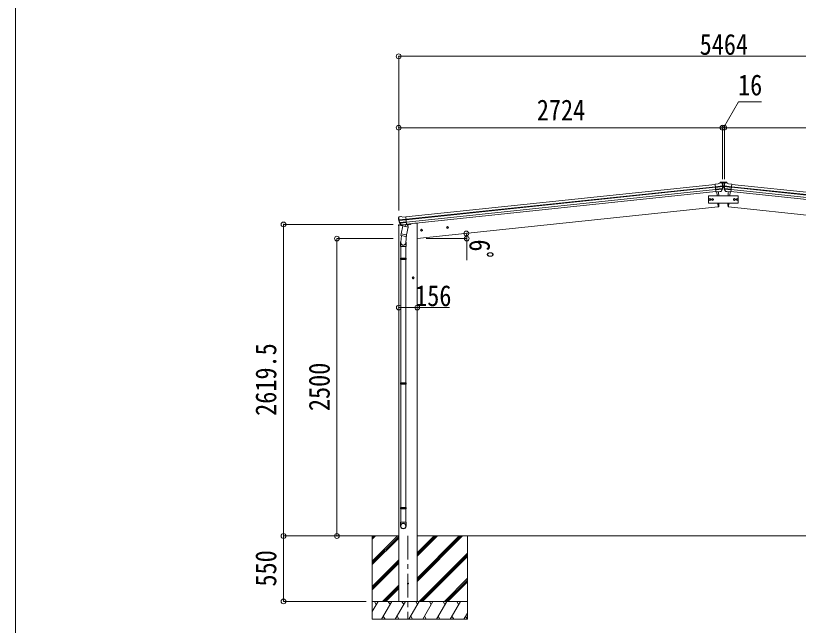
# Model space of a CAD drawing. Units: millimetres, scale not verified. Extents: x -11243 to 11243, y -7760 to 7760.
# Drawn here: x -11243 to -4658, y -4759 to 367 of the extents above; entities that cross this region are included whole.
import ezdxf
from ezdxf.enums import TextEntityAlignment as Align

# ---------------------------------------------------------------- set-up
doc = ezdxf.new("R2010")
doc.units = ezdxf.units.MM
doc.header["$LTSCALE"] = 40
doc.header["$PDMODE"] = 32
doc.header["$PDSIZE"] = 40
doc.linetypes.add('CHAIN1', pattern=[8, 5, -1, 1, -1])
for name, color, linetype, lineweight in [('0-0_0', 7, 'Continuous', 9), ('0-1_本体', 5, 'CHAIN1', 9), ('0-3_ELV2', 4, 'Continuous', 9), ('0-6_OTH_LINE', 6, 'Continuous', 9), ('0-9_OUTLINE', 7, 'Continuous', 9), ('8-0', 6, 'Continuous', 9), ('F-0_240', 7, 'Continuous', 9)]:
    doc.layers.add(name, color=color, linetype=linetype, lineweight=lineweight)
doc.styles.add('ＭＳ ゴシック', font='')
doc.styles.get('ＭＳ ゴシック').set_extended_font_data('MS Gothic')

msp = doc.modelspace()

# ---------------------------------------------------------------- linework, layer by layer
at = {"layer": '0-0_0'}
for p, q in [((-8424.83, -4008.16), (-8020.15, -4008.16)), ((-8242.4, -4008.16), (-8242.4, -4708.15)), ((-8242.4, -4219.38), (-8031.17, -4008.16)), ((-8242.4, -4035.54), (-8215.02, -4008.16)), ((-8242.4, -4021.39), (-8229.16, -4008.16)), ((-8242.4, -4233.53), (-8020.15, -4011.28)), ((-2712.55, -4008.16), (-7864.65, -4008.16)), ((-7864.65, -4390.42), (-7482.39, -4008.16)), ((-7864.65, -4362.13), (-7510.67, -4008.16)), ((-7864.65, -4376.27), (-7496.53, -4008.16)), ((-7864.65, -4178.29), (-7694.52, -4008.16)), ((-7864.65, -4164.14), (-7708.66, -4008.16)), ((-7864.65, -4150), (-7722.8, -4008.16)), ((-7442.4, -4008.16), (-7442.4, -4708.15)), ((-8242.4, -4247.67), (-8020.15, -4025.42)), ((-8242.4, -4431.51), (-8020.15, -4209.27)), ((-7848.54, -4558.16), (-7442.4, -4152.02)), ((-7834.4, -4558.16), (-7442.4, -4166.16)), ((-7820.26, -4558.16), (-7442.4, -4180.3)), ((-8242.4, -4445.66), (-8020.15, -4223.41)), ((-8242.4, -4459.8), (-8020.15, -4237.55)), ((-7636.41, -4558.16), (-7442.4, -4364.15)), ((-7622.27, -4558.16), (-7442.4, -4378.29)), ((-7608.12, -4558.16), (-7442.4, -4392.43)), ((-8156.91, -4558.16), (-8020.15, -4421.4)), ((-8142.77, -4558.16), (-8020.15, -4435.54)), ((-8128.62, -4558.16), (-8020.15, -4449.68)), ((-8242.4, -4641.99), (-8194, -4558.15)), ((-7442.4, -4558.16), (-8242.4, -4558.16)), ((-8209, -4584.14), (-8224, -4558.15)), ((-8165.13, -4708.15), (-8078.53, -4558.15)), ((-8093.53, -4584.14), (-8108.53, -4558.16)), ((-8049.66, -4708.15), (-7963.06, -4558.16)), ((-7978.06, -4584.14), (-7993.06, -4558.15)), ((-7934.19, -4708.15), (-7847.59, -4558.16)), ((-7862.59, -4584.14), (-7877.59, -4558.15)), ((-7818.72, -4708.15), (-7732.12, -4558.16)), ((-7747.12, -4584.14), (-7762.12, -4558.15)), ((-7703.25, -4708.15), (-7616.65, -4558.16)), ((-7646.65, -4558.16), (-7631.65, -4584.14)), ((-7587.78, -4708.15), (-7501.18, -4558.16)), ((-7516.18, -4584.14), (-7531.18, -4558.15)), ((-7472.31, -4708.15), (-7442.4, -4656.34)), ((-8242.4, -4708.15), (-7442.4, -4708.15)), ((-8150.13, -4682.18), (-8135.14, -4708.15)), ((-8034.66, -4682.17), (-8019.66, -4708.15)), ((-7919.19, -4682.18), (-7904.19, -4708.15)), ((-7803.72, -4682.18), (-7788.72, -4708.15)), ((-7688.25, -4682.18), (-7673.26, -4708.15)), ((-7572.78, -4682.18), (-7557.78, -4708.15)), ((-7457.31, -4682.18), (-7442.4, -4708.01))]:
    msp.add_line(p, q, dxfattribs=at)
at = {"layer": '0-1_本体'}
msp.add_line((-7942.4, -4005.66), (-7942.4, -4710.65), dxfattribs=at)
at = {"layer": '0-3_ELV2'}
for p, q in [((-7960.24, -1326.15), (-5358.49, -1052.7)), ((-5332.18, -1047.92), (-5358.7, -1050.71)), ((-5351.92, -1115.26), (-5358.7, -1050.71)), ((-5332.18, -1047.92), (-5320.58, -1040.95)), ((-5319.35, -1040.54), (-5305.86, -1039.12)), ((-5292.56, -1032.58), (-5316.7, -1034.69)), ((-5302.2, -1040.21), (-5302.2, -1040.2)), ((-5302.2, -1040.21), (-5297.02, -1044.4)), ((-5295.63, -1048.1), (-5295.94, -1046.25)), ((-5292.56, -1032.58), (-5284.56, -1032.58)), ((-5287.3, -1037.3), (-5286.46, -1037.3)), ((-5284.56, -1032.58), (-5260.42, -1034.69)), ((-5281.49, -1048.1), (-5281.18, -1046.25)), ((-5274.92, -1040.21), (-5280.1, -1044.4)), ((-5274.92, -1040.21), (-5274.92, -1040.2)), ((-5257.77, -1040.54), (-5271.26, -1039.12)), ((-5257.06, -1040.52), (-5260.42, -1034.69)), ((-5257.06, -1040.7), (-5257.06, -1040.52)), ((-5244.94, -1047.92), (-5256.54, -1040.95)), ((-5244.94, -1047.92), (-5218.42, -1050.71)), ((-5225.2, -1115.26), (-5218.42, -1050.71)), ((-2616.96, -1326.15), (-5218.71, -1052.7)), ((-7958.26, -1345.05), (-5356.51, -1071.59)), ((-7957.83, -1349.23), (-5356.07, -1075.77)), ((-7955.73, -1369.08), (-5353.98, -1095.63)), ((-5352.22, -1112.37), (-7953.97, -1385.82)), ((-5356.54, -1071.24), (-5296.81, -1064.96)), ((-5296.33, -1070.83), (-5355.93, -1077.09)), ((-5297.16, -1087.58), (-5354.2, -1093.57)), ((-5298.55, -1092.24), (-5353.73, -1098.04)), ((-5308.56, -1110.47), (-5351.94, -1115.03)), ((-5351.92, -1115.26), (-5341.97, -1114.21)), ((-5345.03, -1114.54), (-5341.37, -1149.37)), ((-5341.97, -1114.21), (-5341.7, -1114.28)), ((-5341.7, -1114.28), (-5316.37, -1111.61)), ((-5316.37, -1111.61), (-5316.11, -1111.5)), ((-5316.11, -1111.5), (-5308.42, -1110.69)), ((-5307.11, -1108.82), (-5297.66, -1090.52)), ((-5306.06, -1109.25), (-5295.94, -1090.99)), ((-5294.58, -1074.08), (-5282.54, -1074.08)), ((-5287.3, -1070), (-5286.46, -1070)), ((-5271.06, -1109.25), (-5281.18, -1090.99)), ((-5280.79, -1070.83), (-5221.19, -1077.09)), ((-5220.57, -1071.24), (-5280.31, -1064.96)), ((-5279.96, -1087.58), (-5222.92, -1093.57)), ((-5270.01, -1108.82), (-5279.46, -1090.52)), ((-5278.57, -1092.24), (-5223.39, -1098.04)), ((-5261, -1111.5), (-5268.7, -1110.69)), ((-5268.55, -1110.47), (-5225.18, -1115.03)), ((-5260.75, -1111.61), (-5261, -1111.5)), ((-5235.42, -1114.28), (-5260.75, -1111.61)), ((-5232.17, -1114.54), (-5235.83, -1149.37)), ((-5235.15, -1114.21), (-5235.42, -1114.28)), ((-5225.2, -1115.26), (-5235.15, -1114.21)), ((-5224.98, -1112.37), (-2623.23, -1385.82)), ((-2621.47, -1369.08), (-5223.22, -1095.63)), ((-2619.38, -1349.23), (-5221.14, -1075.77)), ((-2618.95, -1345.05), (-5220.7, -1071.59)), ((-5331.65, -1241.93), (-7865.15, -1508.21)), ((-5335.07, -1209.37), (-5331.65, -1241.93)), ((-5331.65, -1241.93), (-5329.59, -1241.64)), ((-5245.56, -1241.93), (-5247.61, -1241.64)), ((-5242.14, -1209.37), (-5245.56, -1241.93)), ((-5245.56, -1241.93), (-2712.05, -1508.21)), ((-8022.69, -1334.72), (-8022.77, -1332.85)), ((-8021.4, -1329.96), (-8022.1, -1330.82)), ((-8017.9, -1325.64), (-8021.4, -1329.96)), ((-7958.29, -1344.69), (-8018.03, -1350.97)), ((-8017.9, -1325.64), (-8017.9, -1325.64)), ((-8017.28, -1356.81), (-7957.68, -1350.54)), ((-8014.54, -1323.81), (-8014.54, -1323.81)), ((-7999.77, -1392.37), (-8013.47, -1376.61)), ((-8012.98, -1373.02), (-7955.95, -1367.03)), ((-7998.83, -1391.73), (-8011.88, -1375.79)), ((-8010.65, -1377.29), (-7955.48, -1371.49)), ((-7986.97, -1326.95), (-7960.45, -1324.16)), ((-7953.67, -1388.71), (-7960.45, -1324.16)), ((-7915.42, -1381.77), (-7915.85, -1385)), ((-8022.4, -1393.31), (-8023.3, -1400.15)), ((-8023.3, -1400.15), (-7989.57, -1396.6)), ((-8020.15, -4558.16), (-8020.15, -1399.82)), ((-8002.89, -1388.95), (-8019.74, -1390.72)), ((-7989.47, -1392.48), (-7997.16, -1393.29)), ((-7997.07, -1393.05), (-7953.69, -1388.49)), ((-7996.32, -1393.29), (-7994.75, -1393.12)), ((-7994.75, -1393.12), (-7957.21, -1389.18)), ((-7989.2, -1392.54), (-7989.47, -1392.48)), ((-7963.86, -1389.88), (-7989.2, -1392.54)), ((-7963.61, -1389.76), (-7963.86, -1389.88)), ((-7953.67, -1388.71), (-7963.61, -1389.76)), ((-7957.21, -1389.18), (-7955.65, -1389.01)), ((-7949.55, -1392.4), (-7920.28, -1389.32)), ((-7829.22, -1429.52), (-7835.29, -1433.93)), ((-7835.29, -1433.93), (-7834.51, -1441.39)), ((-7834.51, -1441.39), (-7827.65, -1444.44)), ((-7822.36, -1432.57), (-7829.22, -1429.52)), ((-7610.42, -1406.52), (-7616.5, -1410.93)), ((-7616.5, -1410.93), (-7615.71, -1418.4)), ((-7615.71, -1418.4), (-7608.85, -1421.45)), ((-7603.57, -1409.57), (-7610.42, -1406.52)), ((-7898.65, -1830.2), (-7905.15, -1833.95)), ((-7905.15, -1833.95), (-7905.15, -1841.46)), ((-7905.15, -1841.46), (-7898.65, -1845.21)), ((-7892.15, -1833.95), (-7898.65, -1830.2))]:
    msp.add_line(p, q, dxfattribs=at)
for points in [[(-5320.06, -1040.7), (-5320.06, -1040.52), (-5316.7, -1034.69)], [(-5289.82, -1036.46), (-5290.66, -1036.46), (-5290.66, -1037.3), (-5289.82, -1037.3)], [(-5288.14, -1035.62), (-5288.14, -1034.78), (-5288.98, -1034.78), (-5288.98, -1035.62)], [(-5288.98, -1038.14), (-5288.98, -1038.98), (-5288.14, -1038.98), (-5288.14, -1038.14)], [(-5286.46, -1037.3), (-5286.46, -1036.46), (-5287.3, -1036.46)], [(-5289.82, -1069.16), (-5290.66, -1069.16), (-5290.66, -1070), (-5289.82, -1070)], [(-5288.14, -1068.32), (-5288.14, -1067.48), (-5288.98, -1067.48), (-5288.98, -1068.32)], [(-5288.98, -1070.84), (-5288.98, -1071.68), (-5288.14, -1071.68), (-5288.14, -1070.84)], [(-5286.46, -1070), (-5286.46, -1069.16), (-5287.3, -1069.16)], [(-8001.06, -1322.4), (-8001.06, -1322.4), (-8014.54, -1323.81)], [(-7986.97, -1326.95), (-7999.77, -1322.54), (-7999.77, -1322.54)], [(-7864.65, -4558.16), (-7864.65, -1379.16), (-7884.65, -1379.16), (-7915.5, -1382.4)], [(-7827.65, -1444.44), (-7821.58, -1440.03), (-7822.36, -1432.57)], [(-7608.85, -1421.45), (-7602.78, -1417.04), (-7603.57, -1409.57)], [(-7898.65, -1845.21), (-7892.15, -1841.46), (-7892.15, -1833.95)]]:
    msp.add_lwpolyline(points, dxfattribs=at)
for points in [[(-5163.77, -1209.37), (-5163.77, -1149.37), (-5413.77, -1149.37), (-5413.77, -1209.37)], [(-5411.78, -1179.38), (-5408.02, -1172.88), (-5400.52, -1172.88), (-5396.76, -1179.38), (-5400.52, -1185.88), (-5408.02, -1185.88)], [(-5388.28, -1179.38), (-5384.52, -1172.88), (-5377.02, -1172.88), (-5373.26, -1179.38), (-5377.02, -1185.88), (-5384.52, -1185.88)], [(-5189.26, -1179.37), (-5193.02, -1172.87), (-5200.52, -1172.87), (-5204.28, -1179.37), (-5200.52, -1185.87), (-5193.02, -1185.87)], [(-5165.76, -1179.37), (-5169.52, -1172.87), (-5177.02, -1172.87), (-5180.78, -1179.37), (-5177.02, -1185.87), (-5169.52, -1185.87)]]:
    msp.add_lwpolyline(points, close=True, dxfattribs=at)
for centre, radius in [((-5288.56, -1036.88), 3.5), ((-5288.56, -1069.58), 3.5), ((-5404.27, -1179.38), 8.5), ((-5404.27, -1179.38), 7.7), ((-5404.27, -1179.38), 6.5), ((-5380.77, -1179.38), 8.5), ((-5380.77, -1179.38), 7.7), ((-5380.77, -1179.38), 6.5), ((-5196.77, -1179.37), 8.5), ((-5196.77, -1179.37), 7.7), ((-5196.77, -1179.37), 6.5), ((-5173.27, -1179.37), 8.5), ((-5173.27, -1179.37), 7.7), ((-5173.27, -1179.37), 6.5), ((-7828.43, -1436.98), 8.5), ((-7828.43, -1436.98), 7.7), ((-7828.43, -1436.98), 6.5), ((-7609.64, -1413.98), 8.5), ((-7609.64, -1413.98), 7.7), ((-7609.64, -1413.98), 6.5), ((-7898.65, -1837.71), 8.5), ((-7898.65, -1837.71), 7.7), ((-7898.65, -1837.71), 6.5), ((-7942.4, -4408.16), 4.5)]:
    msp.add_circle(centre, radius, dxfattribs=at)
for centre, radius, start, end in [((-5319.04, -1043.52), 3, 96.02369, 120.97631), ((-5305.34, -1044.09), 5, 51.04426, 95.95574), ((-5489.18, -1069.75), 192.44, 1.4271, 6.57578), ((-5496.52, -1069.21), 202, 354.13916, 6), ((-5289.82, -1035.62), 0.84, 270, 0), ((-5289.82, -1038.14), 0.84, 0, 90), ((-5287.3, -1035.62), 0.84, 180, 270), ((-5287.3, -1038.14), 0.84, 90, 180), ((-5080.6, -1069.21), 202, 174, 185.86084), ((-5087.93, -1069.75), 192.44, 173.42422, 178.5729), ((-5271.78, -1044.09), 5, 84.04426, 128.95574), ((-5258.08, -1043.52), 3, 59.02369, 83.97631), ((-6226.25, -1201.72), 900, 3.33427, 5.64987), ((-5308.68, -1107.8), 2.99, 285.2717, 331.00739), ((-5300.33, -1089.14), 3, 332.69111, 354.20009), ((-5496.52, -1069.21), 200.2, 354.20009, 359.53883), ((-5251.53, -1062.84), 45.32, 182.67122, 185.64518), ((-5296.14, -1072.16), 1.35, 95.1605, 97.91927), ((-5293.53, -1070.61), 2.74, 179.02151, 184.43412), ((-5298.56, -1089.53), 3, 331, 354.13916), ((-5289.82, -1068.32), 0.84, 270, 0), ((-5289.82, -1070.84), 0.84, 0, 90), ((-5287.3, -1068.32), 0.84, 180, 270), ((-5287.3, -1070.84), 0.84, 90, 180), ((-5278.56, -1089.53), 3, 185.86084, 209), ((-5280.98, -1072.16), 1.35, 82.08073, 84.8395), ((-5283.58, -1070.61), 2.74, 355.56588, 0.97849), ((-5080.6, -1069.21), 200.2, 180.46117, 185.79991), ((-5325.58, -1062.84), 45.32, 354.35482, 357.32878), ((-5276.79, -1089.14), 3, 185.79991, 207.30889), ((-5268.44, -1107.8), 2.99, 208.99261, 254.7283), ((-4350.95, -1201.72), 900, 174.35013, 176.66573), ((-5330.01, -1238.67), 3, 278, 357.63919), ((-6226.25, -1201.72), 900, 357.63919, 359.51266), ((-4350.95, -1201.72), 900, 180.48734, 182.36081), ((-5247.19, -1238.67), 3, 182.36081, 262), ((-7821.79, -1313.61), 202, 186, 197.86084), ((-7828.86, -1315.66), 192.44, 185.42422, 190.5729), ((-8062.75, -1358.32), 45.32, 6.35482, 9.32878), ((-8014.02, -1328.79), 5, 96.04426, 140.95574), ((-8020.06, -1357.18), 2.74, 7.56588, 12.97849), ((-8017.18, -1358.16), 1.35, 94.08073, 96.8395), ((-7821.79, -1313.61), 200.2, 192.46117, 197.79991), ((-8011.2, -1374.64), 3, 197.86084, 221), ((-8009.56, -1373.89), 3, 197.79991, 219.30889), ((-8000.74, -1325.38), 3, 71.02369, 95.97631), ((-8019.42, -1393.71), 3, 96, 172.5), ((-7997.51, -1390.4), 2.99, 220.99261, 266.7283), ((-7996.37, -1392.79), 0.5, 240.73754, 276), ((-7955.7, -1388.52), 0.5, 276, 311.26246), ((-7920.8, -1384.35), 5, 276, 352.5)]:
    msp.add_arc(centre, radius, start, end, dxfattribs=at)
for centre, major_axis, ratio, start_param, end_param in [((-5297.89, -1047.7), (-0.87, 5.91), 0.020485, 0.671432, 1.5691306), ((-5298.9, -1046.73), (-2.34, 1.9), 0.995767, 3.9859716, 4.712389), ((-5278.21, -1046.73), (2.34, 1.9), 0.995767, 1.5707963, 2.2972137), ((-5279.23, -1047.7), (0.87, 5.91), 0.020485, 4.7140547, 5.6117533), ((-5308.88, -1107.5), (-0.11, 3), 0.642905, 3.2459383, 4.203928), ((-5308.74, -1107.7), (1.66, -2.51), 0.997631, 5.8041905, 5.8929484), ((-5308.81, -1107.59), (3.53, -2.11), 0.650902, 5.2561448, 5.3289554), ((-5306.44, -1107.24), (1.08, 3.13), 0.040856, 2.1135035, 2.1416249), ((-5494.22, -1091.16), (-20.92, 199.05), 0.994373, 4.7113789, 4.7277536), ((-5082.9, -1091.16), (20.92, 199.05), 0.994373, 1.5554317, 1.5718064), ((-5270.67, -1107.24), (-1.08, 3.13), 0.040856, 4.1415604, 4.1696818), ((-5268.24, -1107.5), (0.11, 3), 0.642905, 2.0792573, 3.037247), ((-5268.3, -1107.59), (-3.53, -2.11), 0.650902, 0.9542299, 1.0270405), ((-5268.38, -1107.7), (-1.66, -2.51), 0.997631, 0.3902369, 0.4789948), ((-8019.77, -1332.71), (1.9, 2.34), 0.995767, 1.5707963, 2.2972137), ((-8016.22, -1328.33), (-5.48, -2.51), 0.24881, 5.8190815, 5.8226003), ((-8020.56, -1333.87), (-0.38, 5.97), 0.020485, 4.7140547, 5.6117533), ((-7819.49, -1335.56), (-20.92, 199.05), 0.994373, 1.5554317, 1.5718064), ((-7999.81, -1390.32), (-1.71, 2.84), 0.040856, 4.1415604, 4.1696818), ((-7997.38, -1390.07), (-0.51, 2.96), 0.642905, 2.0792573, 3.037247), ((-7997.42, -1390.17), (-3.02, -2.79), 0.650902, 0.9542299, 1.0270405), ((-7997.47, -1390.3), (-1.1, -2.8), 0.997631, 0.3902369, 0.4789948)]:
    msp.add_ellipse(centre, major_axis=major_axis, ratio=ratio, start_param=start_param, end_param=end_param, dxfattribs=at)
at = {"layer": '0-6_OTH_LINE'}
for p, q in [((-2556.47, 24.7), (-8020.65, 24.7)), ((-8020.65, 24.7), (-8020.65, -1272.17)), ((-8020.65, -575.5), (-5296.6, -575.5)), ((-8020.65, -575.5), (-8020.65, -1272.17)), ((-5296.6, -575.5), (-5296.6, -1007)), ((-5280.52, -575.5), (-5280.52, -1007)), ((-5280.52, -575.5), (-2556.47, -575.5)), ((-8989.33, -4008.16), (-8989.33, -1388.67)), ((-8989.33, -1388.67), (-8067.58, -1388.67)), ((-8540.33, -4008.16), (-8540.33, -1508.16)), ((-8540.33, -1508.16), (-8067.58, -1508.16)), ((-7864.65, -2087.71), (-8020.15, -2087.71)), ((-8989.33, -4008.16), (-8293.24, -4008.16)), ((-8989.33, -4558.16), (-8989.33, -4008.16)), ((-8540.33, -4008.16), (-8293.24, -4008.16)), ((-8989.33, -4558.16), (-8293.24, -4558.16))]:
    msp.add_line(p, q, dxfattribs=at)
at = {"layer": '0-6_OTH_LINE', "lineweight": 18}
for p, q in [((-7447.69, -1508.21), (-7790.29, -1508.21)), ((-7447.69, -1508.21), (-7447.69, -1689.71)), ((-7864.65, -2087.71), (-7592.6, -2087.71))]:
    msp.add_line(p, q, dxfattribs=at)
at = {"layer": '0-6_OTH_LINE'}
msp.add_lwpolyline([(-5288.56, -575.5), (-5162.18, -356.6), (-4969.02, -356.6)], dxfattribs=at)
msp.add_arc((-7685.48, -1508.21), 237.79, 0, 10.52987, dxfattribs=at)
for p in [(-8020.65, 24.7), (-8020.65, -575.5), (-5296.6, -575.5), (-5280.52, -575.5), (-8989.33, -1388.67), (-7451.7, -1464.75), (-8540.33, -1508.16), (-7447.69, -1508.21), (-8020.15, -2087.71), (-7864.65, -2087.71), (-8989.33, -4008.16), (-8540.33, -4008.16), (-8989.33, -4558.16)]:
    msp.add_point(p, dxfattribs=at)
at = {"layer": '0-9_OUTLINE'}
for p, q in [((-7986.33, -1401.65), (-7999.69, -1467.31)), ((-7996.32, -1393.29), (-7955.65, -1389.01)), ((-7992.96, -1393.59), (-7993.11, -1394.32)), ((-7992.49, -1395.45), (-7967.74, -1405.2)), ((-7963.86, -1389.88), (-7989.2, -1392.54)), ((-7941.45, -1410.78), (-7986.33, -1401.65)), ((-7984.16, -1398.73), (-7984.81, -1401.96)), ((-7963.35, -1390.21), (-7966.27, -1404.56)), ((-7954.81, -1476.44), (-7941.45, -1410.78)), ((-7953.83, -1387.13), (-7952.91, -1387.32)), ((-7952.91, -1387.32), (-7941.7, -1404.24)), ((-7941.7, -1404.24), (-7942.97, -1410.47)), ((-7997.28, -1482.59), (-8002.84, -1538.32)), ((-8002.17, -1479.56), (-7999.68, -1467.31)), ((-8001.96, -1480.95), (-8001.96, -1480.95)), ((-8000.62, -1481.91), (-7959.66, -1490.25)), ((-7954.81, -1476.44), (-7999.69, -1467.31)), ((-7954.38, -1474.3), (-7961.03, -1542.04)), ((-7954.82, -1476.44), (-7957.36, -1488.91)), ((-8004.99, -1575.48), (-8004.99, -1541.13)), ((-7958.99, -1575.48), (-8004.99, -1575.48)), ((-8002.99, -1575.48), (-8002.99, -1672.22)), ((-7960.99, -1575.48), (-7960.99, -1672.22)), ((-7958.99, -1540.82), (-7958.99, -1575.48)), ((-8004.99, -1674.22), (-8003.99, -1672.22)), ((-7958.99, -1674.22), (-8004.99, -1674.22)), ((-7958.99, -1682.22), (-8004.99, -1682.22)), ((-7959.99, -1672.22), (-8003.99, -1672.22)), ((-7959.99, -1684.22), (-8003.99, -1684.22)), ((-8002.99, -1684.22), (-8002.99, -2720.41)), ((-7960.99, -1684.22), (-7960.99, -2720.41)), ((-7958.99, -1674.22), (-7959.99, -1672.22)), ((-7958.99, -1682.22), (-7959.99, -1684.22)), ((-7958.99, -1674.22), (-7958.99, -1682.22)), ((-8004.99, -2722.41), (-8003.99, -2720.41)), ((-8004.99, -2722.41), (-8004.99, -2730.41)), ((-7958.99, -2722.41), (-8004.99, -2722.41)), ((-8004.99, -2730.41), (-8003.99, -2732.41)), ((-7958.99, -2730.41), (-8004.99, -2730.41)), ((-7959.99, -2720.41), (-8003.99, -2720.41)), ((-7959.99, -2732.41), (-8003.99, -2732.41)), ((-8002.99, -2732.41), (-8002.99, -3768.6)), ((-7960.99, -2732.41), (-7960.99, -3768.6)), ((-7958.99, -2722.41), (-7959.99, -2720.41)), ((-7958.99, -2730.41), (-7959.99, -2732.41)), ((-7958.99, -2722.41), (-7958.99, -2730.41)), ((-8004.99, -3770.6), (-8003.99, -3768.6)), ((-7958.99, -3770.6), (-8004.99, -3770.6)), ((-7958.99, -3778.6), (-8004.99, -3778.6)), ((-7959.99, -3768.6), (-8003.99, -3768.6)), ((-7959.99, -3780.6), (-8003.99, -3780.6)), ((-8002.99, -3780.6), (-8002.99, -3890.6)), ((-7960.99, -3780.6), (-7960.99, -3890.6)), ((-7958.99, -3770.6), (-7959.99, -3768.6)), ((-7958.99, -3778.6), (-7959.99, -3780.6)), ((-7958.99, -3770.6), (-7958.99, -3778.6)), ((-8004.99, -3924.74), (-8004.99, -3890.6)), ((-7958.99, -3890.6), (-8004.99, -3890.6)), ((-7958.99, -3924.74), (-7958.99, -3890.6))]:
    msp.add_line(p, q, dxfattribs=at)
for points in [[(-8004.99, -1674.22), (-8004.99, -1682.22), (-8003.99, -1684.22)], [(-8004.99, -3770.6), (-8004.99, -3778.6), (-8003.99, -3780.6)]]:
    msp.add_lwpolyline(points, dxfattribs=at)
for centre, radius, start, end in [((-7996.37, -1392.79), 0.5, 240.73754, 276), ((-7993.45, -1393.49), 0.5, 348.5, 96), ((-7992.13, -1394.52), 1, 168.5, 248.5), ((-7967.26, -1404.28), 1.03, 242.53897, 344.46569), ((-7962.77, -1390.37), 0.604, 93.09842, 164.70595), ((-7955.7, -1388.52), 0.5, 276, 311.26246), ((-8000.27, -1479.98), 1.95, 167.54017, 209.97766), ((-8000.22, -1479.95), 2, 209.90962, 258.5), ((-7959.26, -1488.29), 2, 258.5, 341.96843), ((-7974.99, -1541.13), 30, 177.45142, 180)]:
    msp.add_arc(centre, radius, start, end, dxfattribs=at)
for centre, major_axis, ratio, start_param, end_param in [((-7981.99, -1540.82), (23, 0), 0.996195, 2.621936, 6.6074797), ((-7981.99, -1540.82), (21, 0), 0.996195, 3.0215498, 6.2247991), ((-7981.99, -3923), (-23, 0), 0.996195, 3.1415927, 6.2831853), ((-7981.99, -3924.74), (-23, 0), 0.996195, 3.1415927, 6.2831853), ((-7981.99, -3924.74), (0, -23.43), 0.981806, 4.712389, 7.8539816)]:
    msp.add_ellipse(centre, major_axis=major_axis, ratio=ratio, start_param=start_param, end_param=end_param, dxfattribs=at)
msp.add_ellipse((-7981.99, -3924.74), major_axis=(21, 0), ratio=0.996195, dxfattribs=at)
at = {"layer": '8-0'}
msp.add_line((-5280.52, -575.5), (-5296.6, -575.5), dxfattribs=at)
for p in [(-5296.6, -575.5), (-5280.52, -575.5)]:
    msp.add_point(p, dxfattribs=at)
at = {"layer": 'F-0_240', "color": 5}
msp.add_line((-11242.74, 7760), (-11242.74, -7760), dxfattribs=at)

# ---------------------------------------------------------------- texts
at = {"layer": '0-6_OTH_LINE', "color": 7, "style": 'ＭＳ ゴシック', "width": 0.85}
for s, p in [('5464', (-5488.56, -15.3)), ('2724', (-6858.63, -567.5)), ('156', (-7881.98, -2128.47))]:
    msp.add_text(s, height=176, dxfattribs=at).set_placement(p, align=Align.BOTTOM_LEFT)
for s, rotation, p in [('6ﾟ', 270, (-7478.15, -1514.73)), ('2619.5', 90, (-8997.33, -2998.41)), ('2500', 90, (-8548.33, -2958.16)), ('550', 90, (-8997.33, -4433.16))]:
    msp.add_text(s, height=176, rotation=rotation, dxfattribs=at).set_placement(p, align=Align.BOTTOM_LEFT)
at = {"layer": '8-0', "color": 7, "style": 'ＭＳ ゴシック', "width": 0.85}
msp.add_text('16', height=176, dxfattribs=at).set_placement((-5165.6, -356.6), align=Align.BOTTOM_LEFT)

doc.saveas('drawing.dxf')
